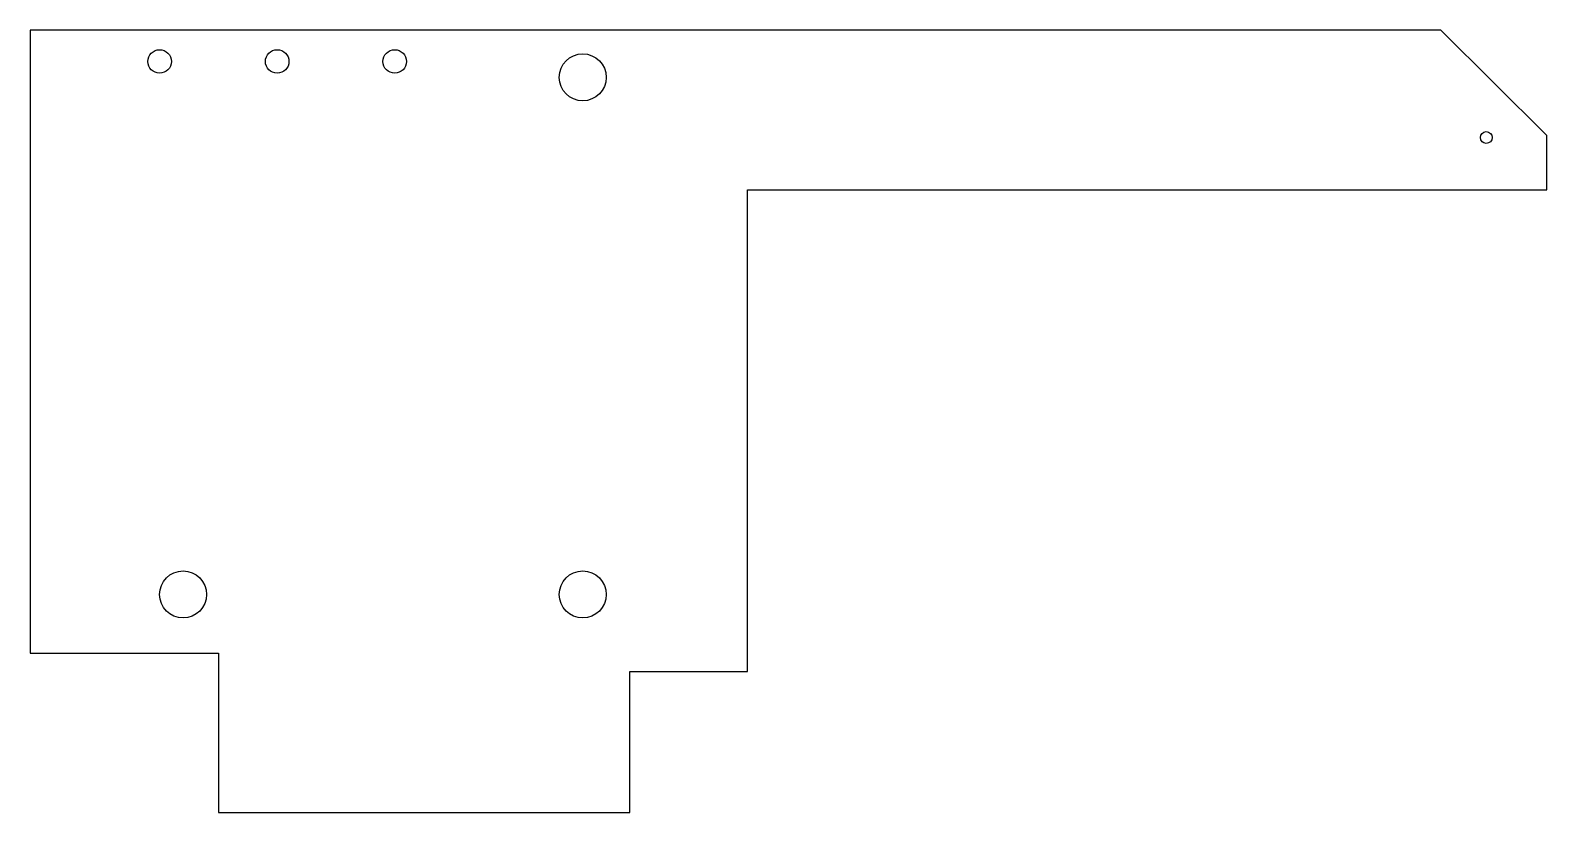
# Model space of a CAD drawing. Header units: millimetres. Extents: x 3 to 132, y -3 to 64.
import ezdxf

# ---------------------------------------------------------------- set-up
doc = ezdxf.new("R2010")
doc.units = ezdxf.units.MM

msp = doc.modelspace()

# ---------------------------------------------------------------- linework, layer by layer
at = {"color": 7, "linetype": 'Continuous', "lineweight": 25}
for p, q in [((123, 64), (3, 64)), ((3, 64), (3, 11)), ((132, 55.06), (123, 64)), ((132, 50.42), (132, 55.06)), ((64, 9.44), (64, 50.42)), ((64, 50.42), (132, 50.42)), ((3, 11), (19, 11)), ((19, 11), (19, -2.56)), ((54, -2.56), (54, 9.44)), ((54, 9.44), (64, 9.44)), ((19, -2.56), (54, -2.56))]:
    msp.add_line(p, q, dxfattribs=at)
for centre, radius in [((14, 61.35), 1), ((24, 61.35), 1), ((34, 61.35), 1), ((50, 60), 2), ((126.86, 54.88), 0.5), ((16, 16), 2), ((50, 16), 2)]:
    msp.add_circle(centre, radius, dxfattribs=at)

doc.saveas('drawing.dxf')
